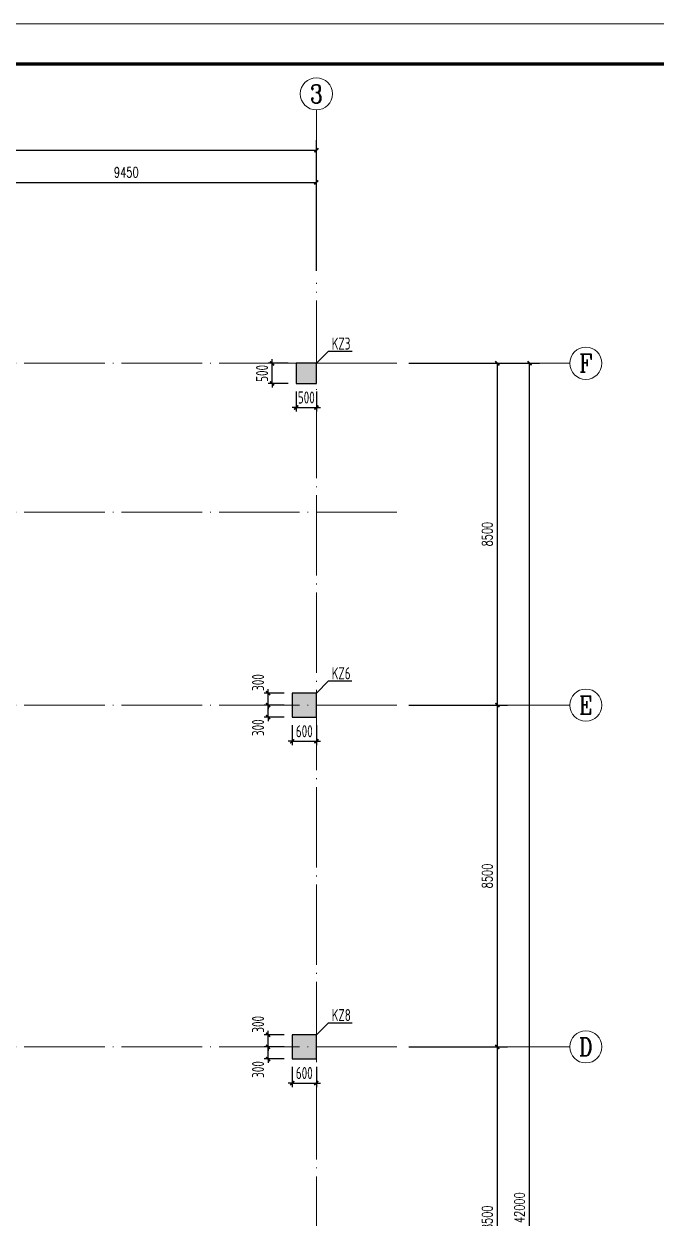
# Model space of a CAD drawing. Extents: x 3968514 to 5230306, y -516551 to -228246.
# Drawn here: x 4691384 to 4707102, y -329853 to -300153 of the extents above; entities that cross this region are included whole.
import ezdxf
from ezdxf.enums import TextEntityAlignment as Align

# ---------------------------------------------------------------- set-up
doc = ezdxf.new("R2010")
doc.units = 0
doc.header["$LTSCALE"] = 1000
doc.header["$MEASUREMENT"] = 0
doc.linetypes.add('DOTE', pattern=[2.42, 2, -0.2, 0.02, -0.2])
for name, color, linetype, lineweight in [('AXIS', 3, 'Continuous', 15), ('AXIS_TEXT', 7, 'Continuous', 15), ('COLU-DIM', 3, 'Continuous', 25), ('COLU-HATCH', 251, 'Continuous', 25), ('COLU-TEXT', 2, 'Continuous', 25), ('DOTE', 1, 'DOTE', 9), ('FRAME', 3, 'Continuous', 18)]:
    doc.layers.add(name, color=color, linetype=linetype, lineweight=lineweight)
doc.layers.add('COLU', color=7, linetype='Continuous')
doc.styles.add('_TCH_AXIS', font='COMPLEX', dxfattribs={"bigfont": 'GBCBIG'})
doc.styles.add('_TCH_DIM_T3', font='SIMPLEX.shx', dxfattribs={"width": 0.7, "bigfont": 'GBCBIG.shx'})
doc.styles.add('COMPLEX', font='COMPLEX')
doc.styles.add('FromPkpm', font='Tssdeng.shx', dxfattribs={"width": 0.7, "bigfont": 'hztxt.shx'})
doc.dimstyles.new('_TCH_ARCH&&100', dxfattribs={"dimtxt": 255, "dimasz": 100, "dimexe": 250, "dimexo": 300, "dimgap": 122.5, "dimtad": 1, "dimdec": 0, "dimzin": 0, "dimdsep": 46, "dimtxsty": '_TCH_DIM_T3', "dimblk": 'ARCHTICK', "dimcen": 0.09, "dimclrt": 7, "dimazin": 2, "dimtfac": 1, "dimtdec": 0, "dimtix": 1, "dimtmove": 2, "dimatfit": 3, "dimfxl": 150, "dimtolj": 1, "dimtzin": 0, "dimarcsym": 0})
doc.dimstyles.new('Pkpm_1', dxfattribs={"dimtxt": 250, "dimasz": 100, "dimexe": 100, "dimexo": 0.0625, "dimgap": 100, "dimtad": 1, "dimdec": 0, "dimrnd": 1, "dimzin": 0, "dimdsep": 46, "dimtxsty": 'FromPkpm', "dimblk1": 'ARCHTICK', "dimblk2": 'ARCHTICK', "dimsah": 1, "dimcen": 0.09, "dimdle": 100, "dimadec": 0, "dimazin": 0, "dimtfac": 1, "dimtdec": 0, "dimtix": 1, "dimtmove": 2, "dimatfit": 1, "dimfxl": 1, "dimtolj": 1, "dimtzin": 0, "dimarcsym": 0})

# ---------------------------------------------------------------- blocks, each defined once
blk = doc.blocks.new('A$C0B803521')
at = {"layer": 'FRAME', "lineweight": 18}
blk.add_line((-15943, 93652), (-100043, 93652), dxfattribs=at)
at = {"layer": 'FRAME', "lineweight": 140}
blk.add_line((-16943, 92652), (-97543, 92652), dxfattribs=at)
blk = doc.blocks.new('_ArchTick')
at = {"color": 0, "linetype": 'ByBlock', "const_width": 0.4}
blk.add_lwpolyline([(-0.5, -0.5), (0.5, 0.5)], dxfattribs=at)
blk = doc.blocks.new('*D400')
at = {"layer": 'COLU-DIM', "color": 0, "lineweight": -2, "transparency": 16777216}
for p, q in [((4698155, -309295), (4698155, -309795)), ((4698655, -309295), (4698655, -309795)), ((4698155, -309695), (4698055, -309695)), ((4698155, -309695), (4698655, -309695)), ((4698655, -309695), (4698755, -309695))]:
    blk.add_line(p, q, dxfattribs=at)
at = {"layer": 'Defpoints', "color": 0, "transparency": 16777216}
for p in [(4698155, -309095), (4698655, -309095), (4698655, -309695)]:
    blk.add_point(p, dxfattribs=at)
at = {"layer": 'COLU-DIM', "color": 0, "lineweight": -2, "transparency": 16777216, "xscale": 100, "yscale": 100, "zscale": 100}
blk.add_blockref('_ArchTick', (4698155, -309695), dxfattribs=at)
at = {"layer": 'COLU-DIM', "color": 0, "lineweight": -2, "transparency": 16777216, "xscale": 100, "yscale": 100, "zscale": 100, "rotation": 180}
blk.add_blockref('_ArchTick', (4698655, -309695), dxfattribs=at)
at = {"layer": 'COLU-DIM', "color": 7, "transparency": 16777216, "insert": (4698405, -309445), "char_height": 300, "attachment_point": 5, "style": 'FromPkpm'}
blk.add_mtext('\\A1;500', dxfattribs=at)
blk = doc.blocks.new('*D399')
at = {"layer": 'COLU-DIM', "color": 0, "lineweight": -2, "transparency": 16777216}
for p, q in [((4697555, -308595), (4697555, -308495)), ((4697955, -308595), (4697455, -308595)), ((4697555, -309095), (4697555, -308595)), ((4697955, -309095), (4697455, -309095)), ((4697555, -309095), (4697555, -309195))]:
    blk.add_line(p, q, dxfattribs=at)
at = {"layer": 'Defpoints', "color": 0, "transparency": 16777216}
for p in [(4697555, -308595), (4698155, -308595), (4698155, -309095)]:
    blk.add_point(p, dxfattribs=at)
at = {"layer": 'COLU-DIM', "color": 0, "lineweight": -2, "transparency": 16777216, "xscale": 100, "yscale": 100, "zscale": 100}
for p, rotation in [((4697555, -308595), 270), ((4697555, -309095), 90)]:
    blk.add_blockref('_ArchTick', p, dxfattribs=dict(at, rotation=rotation))
at = {"layer": 'COLU-DIM', "color": 7, "transparency": 16777216, "insert": (4697305, -308845), "char_height": 300, "attachment_point": 5, "rotation": 90, "style": 'FromPkpm'}
blk.add_mtext('\\A1;500', dxfattribs=at)
blk = doc.blocks.new('*D392')
at = {"layer": 'COLU-DIM', "color": 0, "lineweight": -2, "transparency": 16777216}
for p, q in [((4697855, -316795), (4697355, -316795)), ((4697455, -316795), (4697455, -316695)), ((4697455, -317095), (4697455, -316795)), ((4697855, -317095), (4697355, -317095)), ((4697455, -317095), (4697455, -317195))]:
    blk.add_line(p, q, dxfattribs=at)
at = {"layer": 'Defpoints', "color": 0, "transparency": 16777216}
for p in [(4697455, -316795), (4698055, -316795), (4698055, -317095)]:
    blk.add_point(p, dxfattribs=at)
at = {"layer": 'COLU-DIM', "color": 0, "lineweight": -2, "transparency": 16777216, "xscale": 100, "yscale": 100, "zscale": 100}
for p, rotation in [((4697455, -316795), 270), ((4697455, -317095), 90)]:
    blk.add_blockref('_ArchTick', p, dxfattribs=dict(at, rotation=rotation))
at = {"layer": 'COLU-DIM', "color": 7, "transparency": 16777216, "insert": (4697205, -316533), "char_height": 300, "attachment_point": 5, "rotation": 90, "style": 'FromPkpm'}
blk.add_mtext('\\A1;300', dxfattribs=at)
blk = doc.blocks.new('*D389')
at = {"layer": 'COLU-DIM', "color": 0, "lineweight": -2, "transparency": 16777216}
for p, q in [((4697455, -325595), (4697455, -325495)), ((4697855, -325595), (4697355, -325595)), ((4697455, -325895), (4697455, -325595)), ((4697855, -325895), (4697355, -325895)), ((4697455, -325895), (4697455, -325995))]:
    blk.add_line(p, q, dxfattribs=at)
at = {"layer": 'Defpoints', "color": 0, "transparency": 16777216}
for p in [(4697455, -325595), (4698055, -325595), (4698055, -325895)]:
    blk.add_point(p, dxfattribs=at)
at = {"layer": 'COLU-DIM', "color": 0, "lineweight": -2, "transparency": 16777216, "xscale": 100, "yscale": 100, "zscale": 100}
for p, rotation in [((4697455, -325595), 270), ((4697455, -325895), 90)]:
    blk.add_blockref('_ArchTick', p, dxfattribs=dict(at, rotation=rotation))
at = {"layer": 'COLU-DIM', "color": 7, "transparency": 16777216, "insert": (4697205, -326157), "char_height": 300, "attachment_point": 5, "rotation": 90, "style": 'FromPkpm'}
blk.add_mtext('\\A1;300', dxfattribs=at)
blk = doc.blocks.new('*D386')
at = {"layer": 'COLU-DIM', "color": 0, "lineweight": -2, "transparency": 16777216}
for p, q in [((4698055, -317595), (4698055, -318095)), ((4698655, -317595), (4698655, -318095)), ((4698055, -317995), (4697955, -317995)), ((4698055, -317995), (4698655, -317995)), ((4698655, -317995), (4698755, -317995))]:
    blk.add_line(p, q, dxfattribs=at)
at = {"layer": 'Defpoints', "color": 0, "transparency": 16777216}
for p in [(4698055, -317395), (4698655, -317395), (4698655, -317995)]:
    blk.add_point(p, dxfattribs=at)
at = {"layer": 'COLU-DIM', "color": 0, "lineweight": -2, "transparency": 16777216, "xscale": 100, "yscale": 100, "zscale": 100}
blk.add_blockref('_ArchTick', (4698055, -317995), dxfattribs=at)
at = {"layer": 'COLU-DIM', "color": 0, "lineweight": -2, "transparency": 16777216, "xscale": 100, "yscale": 100, "zscale": 100, "rotation": 180}
blk.add_blockref('_ArchTick', (4698655, -317995), dxfattribs=at)
at = {"layer": 'COLU-DIM', "color": 7, "transparency": 16777216, "insert": (4698355, -317745), "char_height": 300, "attachment_point": 5, "style": 'FromPkpm'}
blk.add_mtext('\\A1;600', dxfattribs=at)
blk = doc.blocks.new('*D382')
at = {"layer": 'COLU-DIM', "color": 0, "lineweight": -2, "transparency": 16777216}
for p, q in [((4698055, -326095), (4698055, -326595)), ((4698655, -326095), (4698655, -326595)), ((4698055, -326495), (4697955, -326495)), ((4698055, -326495), (4698655, -326495)), ((4698655, -326495), (4698755, -326495))]:
    blk.add_line(p, q, dxfattribs=at)
at = {"layer": 'Defpoints', "color": 0, "transparency": 16777216}
for p in [(4698055, -325895), (4698655, -325895), (4698655, -326495)]:
    blk.add_point(p, dxfattribs=at)
at = {"layer": 'COLU-DIM', "color": 0, "lineweight": -2, "transparency": 16777216, "xscale": 100, "yscale": 100, "zscale": 100}
blk.add_blockref('_ArchTick', (4698055, -326495), dxfattribs=at)
at = {"layer": 'COLU-DIM', "color": 0, "lineweight": -2, "transparency": 16777216, "xscale": 100, "yscale": 100, "zscale": 100, "rotation": 180}
blk.add_blockref('_ArchTick', (4698655, -326495), dxfattribs=at)
at = {"layer": 'COLU-DIM', "color": 7, "transparency": 16777216, "insert": (4698355, -326245), "char_height": 300, "attachment_point": 5, "style": 'FromPkpm'}
blk.add_mtext('\\A1;600', dxfattribs=at)
blk = doc.blocks.new('*D380')
at = {"layer": 'COLU-DIM', "color": 0, "lineweight": -2, "transparency": 16777216}
for p, q in [((4697455, -325295), (4697455, -325195)), ((4697855, -325295), (4697355, -325295)), ((4697455, -325595), (4697455, -325295)), ((4697855, -325595), (4697355, -325595)), ((4697455, -325595), (4697455, -325695))]:
    blk.add_line(p, q, dxfattribs=at)
at = {"layer": 'Defpoints', "color": 0, "transparency": 16777216}
for p in [(4697455, -325295), (4698055, -325295), (4698055, -325595)]:
    blk.add_point(p, dxfattribs=at)
at = {"layer": 'COLU-DIM', "color": 0, "lineweight": -2, "transparency": 16777216, "xscale": 100, "yscale": 100, "zscale": 100}
for p, rotation in [((4697455, -325295), 270), ((4697455, -325595), 90)]:
    blk.add_blockref('_ArchTick', p, dxfattribs=dict(at, rotation=rotation))
at = {"layer": 'COLU-DIM', "color": 7, "transparency": 16777216, "insert": (4697205, -325033), "char_height": 300, "attachment_point": 5, "rotation": 90, "style": 'FromPkpm'}
blk.add_mtext('\\A1;300', dxfattribs=at)
blk = doc.blocks.new('*D379')
at = {"layer": 'COLU-DIM', "color": 0, "lineweight": -2, "transparency": 16777216}
for p, q in [((4697855, -317095), (4697355, -317095)), ((4697455, -317095), (4697455, -316995)), ((4697455, -317395), (4697455, -317095)), ((4697855, -317395), (4697355, -317395)), ((4697455, -317395), (4697455, -317495))]:
    blk.add_line(p, q, dxfattribs=at)
at = {"layer": 'Defpoints', "color": 0, "transparency": 16777216}
for p in [(4697455, -317095), (4698055, -317095), (4698055, -317395)]:
    blk.add_point(p, dxfattribs=at)
at = {"layer": 'COLU-DIM', "color": 0, "lineweight": -2, "transparency": 16777216, "xscale": 100, "yscale": 100, "zscale": 100}
for p, rotation in [((4697455, -317095), 270), ((4697455, -317395), 90)]:
    blk.add_blockref('_ArchTick', p, dxfattribs=dict(at, rotation=rotation))
at = {"layer": 'COLU-DIM', "color": 7, "transparency": 16777216, "insert": (4697205, -317657), "char_height": 300, "attachment_point": 5, "rotation": 90, "style": 'FromPkpm'}
blk.add_mtext('\\A1;300', dxfattribs=at)
blk = doc.blocks.new('_AXISO')
blk.add_circle((0, 0), 0.5)
at = {"layer": 'AXIS_TEXT', "style": 'COMPLEX', "width": 1.041667}
blk.add_attdef('A', text='', height=0.56, dxfattribs=at).set_placement((-0.25, -0.28), (0.25, -0.28), align=Align.FIT)
blk = doc.blocks.new('*D1344')
at = {"layer": 'AXIS', "color": 0, "lineweight": -2, "transparency": 16777216}
for p, q in [((0, 2300), (0, 5550)), ((17000, 2300), (17000, 5550)), ((0, 5300), (17000, 5300))]:
    blk.add_line(p, q, dxfattribs=at)
at = {"layer": 'Defpoints', "color": 0, "transparency": 16777216}
for p in [(17000, 5300), (0, 2000), (17000, 2000)]:
    blk.add_point(p, dxfattribs=at)
at = {"layer": 'AXIS', "color": 0, "lineweight": -2, "transparency": 16777216, "xscale": 100, "yscale": 100, "zscale": 100, "rotation": 180}
blk.add_blockref('_ArchTick', (0, 5300), dxfattribs=at)
at = {"layer": 'AXIS', "color": 0, "lineweight": -2, "transparency": 16777216, "xscale": 100, "yscale": 100, "zscale": 100}
blk.add_blockref('_ArchTick', (17000, 5300), dxfattribs=at)
at = {"layer": 'AXIS', "color": 7, "transparency": 16777216, "insert": (8500, 5550), "char_height": 255, "attachment_point": 5, "style": '_TCH_DIM_T3'}
blk.add_mtext('\\A1;17000', dxfattribs=at)
blk = doc.blocks.new('*D1346')
at = {"layer": 'AXIS', "color": 0, "lineweight": -2, "transparency": 16777216}
for p, q in [((7550, 2300), (7550, 4750)), ((7550, 4500), (17000, 4500)), ((17000, 2300), (17000, 4750))]:
    blk.add_line(p, q, dxfattribs=at)
at = {"layer": 'Defpoints', "color": 0, "transparency": 16777216}
for p in [(17000, 4500), (7550, 2000), (17000, 2000)]:
    blk.add_point(p, dxfattribs=at)
at = {"layer": 'AXIS', "color": 0, "lineweight": -2, "transparency": 16777216, "xscale": 100, "yscale": 100, "zscale": 100, "rotation": 180}
blk.add_blockref('_ArchTick', (7550, 4500), dxfattribs=at)
at = {"layer": 'AXIS', "color": 0, "lineweight": -2, "transparency": 16777216, "xscale": 100, "yscale": 100, "zscale": 100}
blk.add_blockref('_ArchTick', (17000, 4500), dxfattribs=at)
at = {"layer": 'AXIS', "color": 7, "transparency": 16777216, "insert": (12275, 4750), "char_height": 255, "attachment_point": 5, "style": '_TCH_DIM_T3'}
blk.add_mtext('\\A1;9450', dxfattribs=at)
blk = doc.blocks.new('*D1347')
at = {"layer": 'AXIS', "color": 0, "lineweight": -2, "transparency": 16777216}
for p, q in [((19300, 0), (22550, 0)), ((22300, -42000), (22300, 0)), ((19300, -42000), (22550, -42000))]:
    blk.add_line(p, q, dxfattribs=at)
at = {"layer": 'Defpoints', "color": 0, "transparency": 16777216}
for p in [(19000, 0), (22300, 0), (19000, -42000)]:
    blk.add_point(p, dxfattribs=at)
at = {"layer": 'AXIS', "color": 0, "lineweight": -2, "transparency": 16777216, "xscale": 100, "yscale": 100, "zscale": 100}
for p, rotation in [((22300, 0), 90), ((22300, -42000), 270)]:
    blk.add_blockref('_ArchTick', p, dxfattribs=dict(at, rotation=rotation))
at = {"layer": 'AXIS', "color": 7, "transparency": 16777216, "insert": (22050, -21000), "char_height": 255, "attachment_point": 5, "rotation": 90, "style": '_TCH_DIM_T3'}
blk.add_mtext('\\A1;42000', dxfattribs=at)
blk = doc.blocks.new('*D1350')
at = {"layer": 'AXIS', "color": 0, "lineweight": -2, "transparency": 16777216}
for p, q in [((19300, -17000), (21750, -17000)), ((21500, -25500), (21500, -17000)), ((19300, -25500), (21750, -25500))]:
    blk.add_line(p, q, dxfattribs=at)
at = {"layer": 'Defpoints', "color": 0, "transparency": 16777216}
for p in [(19000, -17000), (21500, -17000), (19000, -25500)]:
    blk.add_point(p, dxfattribs=at)
at = {"layer": 'AXIS', "color": 0, "lineweight": -2, "transparency": 16777216, "xscale": 100, "yscale": 100, "zscale": 100}
for p, rotation in [((21500, -17000), 90), ((21500, -25500), 270)]:
    blk.add_blockref('_ArchTick', p, dxfattribs=dict(at, rotation=rotation))
at = {"layer": 'AXIS', "color": 7, "transparency": 16777216, "insert": (21250, -21250), "char_height": 255, "attachment_point": 5, "rotation": 90, "style": '_TCH_DIM_T3'}
blk.add_mtext('\\A1;8500', dxfattribs=at)
blk = doc.blocks.new('*D1351')
at = {"layer": 'AXIS', "color": 0, "lineweight": -2, "transparency": 16777216}
for p, q in [((19300, -8500), (21750, -8500)), ((21500, -17000), (21500, -8500)), ((19300, -17000), (21750, -17000))]:
    blk.add_line(p, q, dxfattribs=at)
at = {"layer": 'Defpoints', "color": 0, "transparency": 16777216}
for p in [(19000, -8500), (21500, -8500), (19000, -17000)]:
    blk.add_point(p, dxfattribs=at)
at = {"layer": 'AXIS', "color": 0, "lineweight": -2, "transparency": 16777216, "xscale": 100, "yscale": 100, "zscale": 100}
for p, rotation in [((21500, -8500), 90), ((21500, -17000), 270)]:
    blk.add_blockref('_ArchTick', p, dxfattribs=dict(at, rotation=rotation))
at = {"layer": 'AXIS', "color": 7, "transparency": 16777216, "insert": (21250, -12750), "char_height": 255, "attachment_point": 5, "rotation": 90, "style": '_TCH_DIM_T3'}
blk.add_mtext('\\A1;8500', dxfattribs=at)
blk = doc.blocks.new('*D1352')
at = {"layer": 'AXIS', "color": 0, "lineweight": -2, "transparency": 16777216}
for p, q in [((19300, 0), (21750, 0)), ((21500, -8500), (21500, 0)), ((19300, -8500), (21750, -8500))]:
    blk.add_line(p, q, dxfattribs=at)
at = {"layer": 'Defpoints', "color": 0, "transparency": 16777216}
for p in [(19000, 0), (21500, 0), (19000, -8500)]:
    blk.add_point(p, dxfattribs=at)
at = {"layer": 'AXIS', "color": 0, "lineweight": -2, "transparency": 16777216, "xscale": 100, "yscale": 100, "zscale": 100}
for p, rotation in [((21500, 0), 90), ((21500, -8500), 270)]:
    blk.add_blockref('_ArchTick', p, dxfattribs=dict(at, rotation=rotation))
at = {"layer": 'AXIS', "color": 7, "transparency": 16777216, "insert": (21250, -4250), "char_height": 255, "attachment_point": 5, "rotation": 90, "style": '_TCH_DIM_T3'}
blk.add_mtext('\\A1;8500', dxfattribs=at)
blk = doc.blocks.new('A$Cbcbeac01')
at = {"layer": 'AXIS'}
for p, q in [((17000, 2300), (17000, 6300)), ((19300, 0), (23300, 0)), ((19300, -8500), (23300, -8500)), ((19300, -17000), (23300, -17000))]:
    blk.add_line(p, q, dxfattribs=at)
at = {"layer": 'DOTE'}
for p, q in [((17000, -44000), (17000, 2000)), ((19000, 0), (-2000, 0)), ((19000, -8500), (-2000, -8500)), ((19000, -17000), (-2000, -17000))]:
    blk.add_line(p, q, dxfattribs=at)
at = {"layer": 'AXIS'}
ref = blk.add_blockref('_AXISO', (17000, 6700), dxfattribs=dict(at, xscale=800, yscale=800, zscale=800))
ref.add_attrib('A', '3', dxfattribs={"layer": 'AXIS_TEXT', "height": 453.8, "style": '_TCH_AXIS', "width": 1.084746}).set_placement((16835.9, 6473.1), (17164.1, 6473.1), align=Align.FIT)
ref = blk.add_blockref('_AXISO', (23700, 0), dxfattribs=dict(at, xscale=800, yscale=800, zscale=800))
ref.add_attrib('A', 'F', dxfattribs={"layer": 'AXIS_TEXT', "height": 448.3, "style": '_TCH_AXIS', "width": 0.982456}).set_placement((23532.2, -224.2), (23867.8, -224.2), align=Align.FIT)
ref = blk.add_blockref('_AXISO', (23700, -8500), dxfattribs=dict(at, xscale=800, yscale=800, zscale=800))
ref.add_attrib('A', 'E', dxfattribs={"layer": 'AXIS_TEXT', "height": 448.3, "style": '_TCH_AXIS', "width": 0.982456}).set_placement((23532.2, -8724.2), (23867.8, -8724.2), align=Align.FIT)
ref = blk.add_blockref('_AXISO', (23700, -17000), dxfattribs=dict(at, xscale=800, yscale=800, zscale=800))
ref.add_attrib('A', 'D', dxfattribs={"layer": 'AXIS_TEXT', "height": 448.3, "style": '_TCH_AXIS', "width": 0.924665}).set_placement((23532.2, -17224.2), (23867.8, -17224.2), align=Align.FIT)
for p1, p2, distance, picture, middle in [((0, 2000), (17000, 2000), 3300, '*D1344', (8500, 5550)), ((7550, 2000), (17000, 2000), 2500, '*D1346', (12275, 4750)), ((19000, -42000), (19000, 0), -3300, '*D1347', (22050, -21000)), ((19000, -8500), (19000, 0), -2500, '*D1352', (21250, -4250)), ((19000, -17000), (19000, -8500), -2500, '*D1351', (21250, -12750)), ((19000, -25500), (19000, -17000), -2500, '*D1350', (21250, -21250))]:
    dim = blk.add_aligned_dim(p1=p1, p2=p2, distance=distance, dimstyle='_TCH_ARCH&&100', dxfattribs=at)
    dim.commit()
    dim.dimension.update_dxf_attribs({"geometry": picture, "text_midpoint": middle})

msp = doc.modelspace()

# ---------------------------------------------------------------- hatches: boundary and pattern name
at = {"layer": 'COLU-HATCH', "transparency": 33554687}
for points in [[(4698654.83494, -309094.70408), (4698654.83494, -308594.70408), (4698154.83494, -308594.70408), (4698154.83494, -309094.70408)], [(4698654.83494, -317394.70408), (4698654.83494, -316794.70408), (4698054.83494, -316794.70408), (4698054.83494, -317394.70408)], [(4698654.83494, -325894.70408), (4698654.83494, -325294.70408), (4698054.83494, -325294.70408), (4698054.83494, -325894.70408)]]:
    msp.add_hatch(color=256, dxfattribs=at).paths.add_polyline_path(points, flags=0)

# ---------------------------------------------------------------- linework, layer by layer
at = {"layer": 'COLU', "elevation": -0.30417}
for points in [[(4698654.83494, -309094.70408), (4698654.83494, -308594.70408), (4698154.83494, -308594.70408), (4698154.83494, -309094.70408)], [(4698654.83494, -317394.70408), (4698654.83494, -316794.70408), (4698054.83494, -316794.70408), (4698054.83494, -317394.70408)], [(4698654.83494, -325894.70408), (4698654.83494, -325294.70408), (4698054.83494, -325294.70408), (4698054.83494, -325894.70408)]]:
    msp.add_lwpolyline(points, close=True, dxfattribs=at)
at = {"layer": 'COLU-TEXT'}
for p, q in [((4698654.83494, -308594.70408, -0.30417), (4698954.83494, -308294.70408, -0.30417)), ((4698954.83494, -308294.70408, -0.30417), (4699546.03416, -308294.70408, -0.30417)), ((4698654.83494, -316794.70408, -0.30417), (4698954.83494, -316494.70408, -0.30417)), ((4698954.83494, -316494.70408, -0.30417), (4699538.15916, -316494.70408, -0.30417)), ((4698654.83494, -325294.70408, -0.30417), (4698954.83494, -324994.70408, -0.30417)), ((4698954.83494, -324994.70408, -0.30417), (4699546.03416, -324994.70408, -0.30417))]:
    msp.add_line(p, q, dxfattribs=at)
at = {"layer": 'DOTE'}
msp.add_line((4700654.83494, -312294.70408, -0.30417), (4679654.83494, -312294.70408, -0.30417), dxfattribs=at)

# ---------------------------------------------------------------- block references
for name, p in [('A$C0B803521', (4768163.98699, -393805.3043)), ('A$Cbcbeac01', (4681654.83494, -308594.70505, -0.30417))]:
    msp.add_blockref(name, p)

# ---------------------------------------------------------------- texts
at = {"layer": 'COLU-TEXT', "style": 'FromPkpm', "width": 0.7}
for s, p in [('KZ3', (4699037.83494, -308254.70408, -0.30417)), ('KZ6', (4699037.83494, -316454.70408, -0.30417)), ('KZ8', (4699037.83494, -324954.70408, -0.30417))]:
    msp.add_text(s, height=300, dxfattribs=at).set_placement(p)

# ---------------------------------------------------------------- dimensions: what is measured, and where the dimension line sits
at = {"layer": 'COLU-DIM'}
for p1, p2, distance, picture, middle in [((4698154.83494, -309094.70408, -0.30417), (4698154.83494, -308594.70408, -0.30417), 600, '*D399', (4697304.83494, -308844.70408, -0.30417)), ((4698154.83494, -309094.70408, -0.30417), (4698654.83494, -309094.70408, -0.30417), -600, '*D400', (4698404.83494, -309444.70408, -0.30417)), ((4698054.83494, -317394.70408, -0.30417), (4698654.83494, -317394.70408, -0.30417), -600, '*D386', (4698354.83494, -317744.70408, -0.30417)), ((4698054.83494, -325894.70408, -0.30417), (4698654.83494, -325894.70408, -0.30417), -600, '*D382', (4698354.83494, -326244.70408, -0.30417))]:
    dim = msp.add_aligned_dim(p1=p1, p2=p2, distance=distance, dimstyle='Pkpm_1', override={"dimscale": 1, "dimtxt": 300, "dimasz": 100, "dimexe": 100, "dimexo": 200, "dimtad": 1, "dimjust": 0, "dimtih": 0, "dimtoh": 0, "dimdle": 100, "dimclrt": 7, "dimtix": 1, "dimtmove": 2, "dimatfit": 3}, dxfattribs=at)
    dim.commit()
    dim.dimension.update_dxf_attribs({"geometry": picture, "text_midpoint": middle})
for base, p1, p2, picture, middle in [((4697454.83494, -316794.70408, -0.30417), (4698054.83494, -317094.70408, -0.30417), (4698054.83494, -316794.70408, -0.30417), '*D392', (4697204.83494, -316532.70408, -0.30417)), ((4697454.83494, -317094.70408, -0.30417), (4698054.83494, -317394.70408, -0.30417), (4698054.83494, -317094.70408, -0.30417), '*D379', (4697204.83494, -317656.70408, -0.30417)), ((4697454.83494, -325294.70408, -0.30417), (4698054.83494, -325594.70408, -0.30417), (4698054.83494, -325294.70408, -0.30417), '*D380', (4697204.83494, -325032.70408, -0.30417)), ((4697454.83494, -325594.70408, -0.30417), (4698054.83494, -325894.70408, -0.30417), (4698054.83494, -325594.70408, -0.30417), '*D389', (4697204.83494, -326156.70408, -0.30417))]:
    dim = msp.add_linear_dim(base=base, p1=p1, p2=p2, angle=90, dimstyle='Pkpm_1', override={"dimscale": 1, "dimtxt": 300, "dimasz": 100, "dimexe": 100, "dimexo": 200, "dimtad": 1, "dimtih": 0, "dimtoh": 0, "dimdle": 100, "dimclrt": 7}, dxfattribs=at)
    dim.commit()
    dim.dimension.update_dxf_attribs({"geometry": picture, "text_midpoint": middle, "dimtype": 129})

doc.saveas('drawing.dxf')
